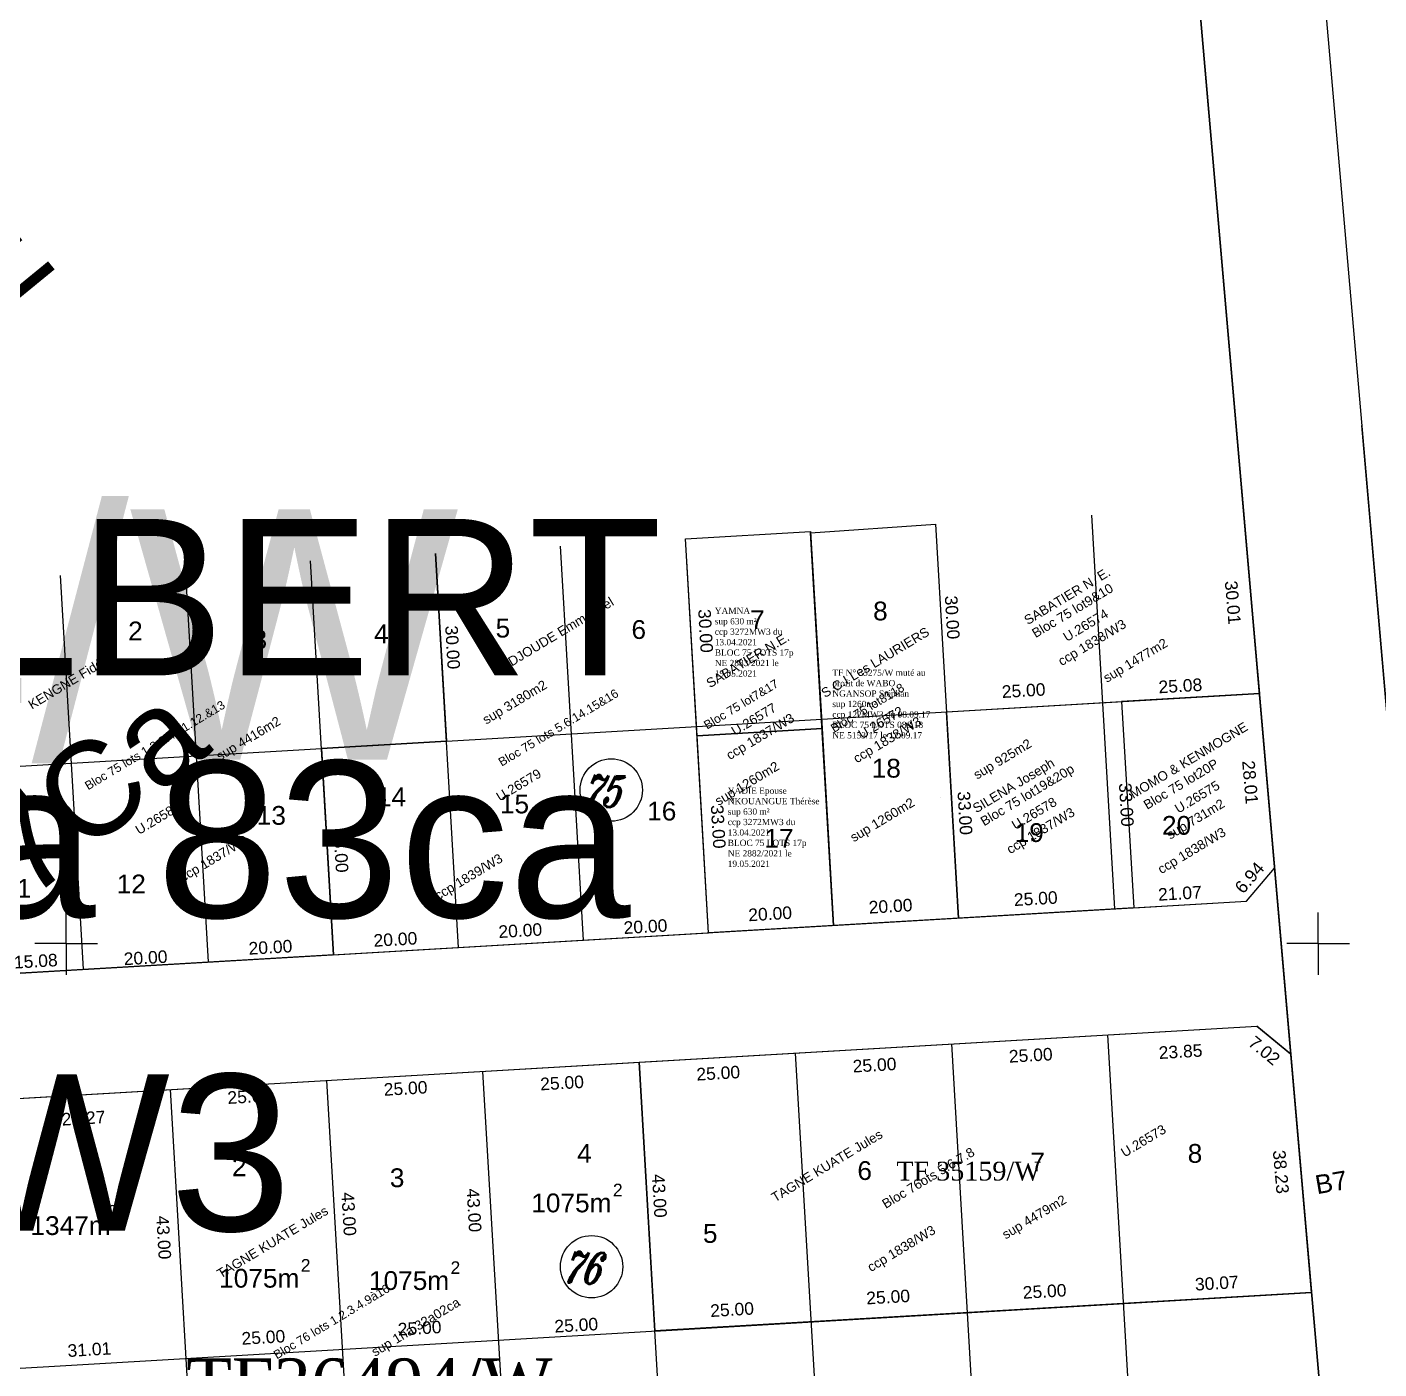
# Model space of a CAD drawing. Header units: millimetres. Extents: x 590121 to 927379, y 438565 to 1441738.
# Drawn here: x 924993.8 to 925209.7, y 1441032.1 to 1441246.4 of the extents above; entities that cross this region are included whole.
import ezdxf

# ---------------------------------------------------------------- set-up
doc = ezdxf.new("R2010")
doc.units = ezdxf.units.MM
doc.header["$LTSCALE"] = 10
for name, color, linetype in [('ECHANGEUR_PONT', 7, 'Continuous'), ('end maj 26 02 2021', 30, 'Continuous'), ('MAJ AVRIL 2021', 7, 'Continuous')]:
    doc.layers.add(name, color=color, linetype=linetype)
doc.styles.add('FONT2', font='romant.shx', dxfattribs={"width": 0.7, "oblique": 18, "height": 3})
doc.styles.get("Standard").update_dxf_attribs({"font": 'arial.ttf'})
doc.styles.add('Times 1.0', font='times.ttf', dxfattribs={"width": 0.99, "height": 1})

msp = doc.modelspace()

# ---------------------------------------------------------------- linework, layer by layer
at = {"layer": 'ECHANGEUR_PONT', "linetype": 'ByBlock', "lineweight": -3, "ltscale": 0.0014}
msp.add_line((925120.74, 1441134.36), (925122.58, 1441102.92), dxfattribs=at)
at = {"layer": 'end maj 26 02 2021', "linetype": 'ByBlock'}
for p, q in [((925156, 1441537), (925208.21, 1440937.99)), ((925213.51, 1441107.52), (925206.95, 1441182.76)), ((925138.86, 1441166.98), (925142.54, 1441104.08)), ((925102.61, 1441101.75), (925098.93, 1441164.64)), ((925188.37, 1441164.93), (925190.61, 1441139.95)), ((925059, 1441162.3), (925060.75, 1441132.35)), ((925140.62, 1441137.03), (925168.6, 1441138.66)), ((925190.61, 1441139.95), (925168.6, 1441138.66)), ((925168.6, 1441138.66), (925170.53, 1441105.72)), ((925142.54, 1441104.08), (925140.62, 1441137.03)), ((925060.75, 1441132.35), (925040.79, 1441131.19)), ((925040.79, 1441131.19), (925042.71, 1441098.24)), ((925188.53, 1441106.77), (925193.04, 1441112.05)), ((925170.53, 1441105.72), (925188.53, 1441106.77)), ((925142.54, 1441104.08), (925122.58, 1441102.92)), ((925170.53, 1441105.72), (925142.54, 1441104.08)), ((925042.71, 1441098.24), (925102.61, 1441101.75)), ((925122.58, 1441102.92), (925102.61, 1441101.75)), ((925042.71, 1441098.24), (924987.73, 1441095.02)), ((925190.22, 1441086.84), (925195.55, 1441082.42)), ((924989.64, 1441075.11), (925091.54, 1441081.07)), ((925091.54, 1441081.07), (925094.05, 1441038.11)), ((925094.05, 1441038.11), (925198.87, 1441044.27))]:
    msp.add_line(p, q, dxfattribs=at)
at = {"layer": 'end maj 26 02 2021', "color": 3, "linetype": 'ByBlock'}
for p, q in [((925156, 1441537), (925208.06, 1440938.65)), ((925091.54, 1441081.07), (925190.22, 1441086.84))]:
    msp.add_line(p, q, dxfattribs=at)
at = {"layer": 'end maj 26 02 2021', "color": 2, "linetype": 'ByBlock'}
msp.add_line((925197.29, 1441063.3), (925175.81, 1441309.67), dxfattribs=at)
at = {"layer": 'end maj 26 02 2021', "color": 7, "linetype": 'ByBlock', "lineweight": 25}
for p, q in [((925196.16, 1441306.56), (925213.51, 1441107.52)), ((925188.43, 1441164.88), (925193.04, 1441112.05)), ((925000, 1441100), (925000, 1441105)), ((925200, 1441100), (925200, 1441105)), ((925000, 1441100), (924995, 1441100)), ((925000, 1441100), (925005, 1441100)), ((925000, 1441100), (925000, 1441095)), ((925200, 1441100), (925195, 1441100)), ((925200, 1441100), (925205, 1441100)), ((925200, 1441100), (925200, 1441095)), ((925195.63, 1441082.36), (925202.08, 1441008.36))]:
    msp.add_line(p, q, dxfattribs=at)
at = {"layer": 'end maj 26 02 2021', "color": 7, "linetype": 'ByBlock', "ltscale": 14}
for p, q in [((925167.5, 1441105.54), (925163.82, 1441168.44)), ((925122.58, 1441102.92), (925118.9, 1441165.81)), ((925062.68, 1441099.41), (925059, 1441162.3)), ((925082.65, 1441100.58), (925078.97, 1441163.47)), ((925022.75, 1441097.07), (925019.07, 1441159.97)), ((925042.71, 1441098.24), (925039.03, 1441161.13)), ((925002.78, 1441095.91), (924999.1, 1441158.8)), ((924979.88, 1441127.62), (925190.61, 1441139.95)), ((924987.73, 1441095.02), (925188.53, 1441106.77)), ((924989.45, 1441075.09), (925190.22, 1441086.84)), ((925171.32, 1441001.59), (925166.41, 1441085.45)), ((925121.4, 1440998.67), (925116.5, 1441082.53)), ((925146.36, 1441000.13), (925141.46, 1441083.99)), ((925096.45, 1440997.21), (925091.54, 1441081.07)), ((925046.53, 1440994.29), (925041.63, 1441078.14)), ((925071.49, 1440995.75), (925066.58, 1441079.6)), ((925021.58, 1440992.83), (925016.67, 1441076.68)), ((924988.22, 1441031.95), (925198.95, 1441044.28))]:
    msp.add_line(p, q, dxfattribs=at)
at = {"layer": 'end maj 26 02 2021', "color": 7, "linetype": 'ByBlock'}
msp.add_line((925195.63, 1441082.36), (925190.22, 1441086.84), dxfattribs=at)
at = {"layer": 'end maj 26 02 2021', "color": 3, "linetype": 'ByBlock', "lineweight": -3, "ltscale": 0.0014, "flags": 128}
for points in [[(925138.86, 1441166.98), (925142.54, 1441104.08), (925122.58, 1441102.92), (925118.92, 1441165.64)], [(925190.22, 1441086.84), (925195.55, 1441082.42), (925198.87, 1441044.27), (925094.05, 1441038.14), (925091.54, 1441081.07)], [(925091.54, 1441081.07), (925094.05, 1441038.11), (925198.95, 1441044.28), (925202.01, 1441008.28), (925197.54, 1441003.12), (924996.77, 1440991.38), (924991.35, 1440996.05), (924984.92, 1441069.85), (924989.64, 1441075.11)]]:
    msp.add_lwpolyline(points, close=True, dxfattribs=at)
at = {"layer": 'end maj 26 02 2021', "color": 7, "linetype": 'ByBlock', "lineweight": 25}
for centre in [(925087.07, 1441124.54), (925083.93, 1441048.4)]:
    msp.add_circle(centre, 4.98, dxfattribs=at)
at = {"layer": 'end maj 26 02 2021', "color": 7, "linetype": 'ByBlock'}
msp.add_point((925197.81, 1441057.33), dxfattribs=at)
at = {"layer": 'MAJ AVRIL 2021', "linetype": 'ByBlock', "lineweight": -3, "ltscale": 0.0014, "flags": 128}
for points in [[(925118.9, 1441165.81), (925120.74, 1441134.36), (925100.77, 1441133.19), (925098.93, 1441164.64)], [(925120.74, 1441134.36), (925122.58, 1441102.92), (925102.61, 1441101.75), (925100.77, 1441133.19)]]:
    msp.add_lwpolyline(points, close=True, dxfattribs=at)

# ---------------------------------------------------------------- texts
at = {"layer": 'end maj 26 02 2021', "linetype": 'ByBlock'}
for s, height, rotation, p in [('Emmanuel & NGOMBE ', 15, 39.3336, (924829.55, 1441069.52)), ('SABATIER N. E.', 1.5, 31.0512, (925153.6, 1441150.86)), ('Bloc 75 lot9&10', 1.5, 31.0512, (925154.85, 1441148.78)), ('NDJOUDE Emmanuel', 1.5, 31.0512, (925069.88, 1441143.47)), (' ccp 1838/W3', 1.5, 31.0512, (925158.52, 1441144.01)), ('U.26574', 1.5, 31.0512, (925159.84, 1441148.17)), ('SABATIER N.E.', 1.5, 31.0512, (925102.83, 1441140.78)), ('S.C.I Les LAURIERS', 1.5, 31.0512, (925121.19, 1441139.21)), ('sup 1477m2', 1.5, 31.0512, (925166.24, 1441141.64)), ('KENGNE Fidéle', 1.5, 31.0512, (924994.52, 1441137.37)), ('sup 3180m2', 1.5, 31.0512, (925067.09, 1441134.96)), ('Bloc 75 lots 5.6.14.15&16', 1.3794, 31.0512, (925069.57, 1441128.26)), ('Bloc 75 lot7&17', 1.3794, 31.0512, (925102.38, 1441134.17)), ('Bloc 75 lot8118', 1.3794, 31.0512, (925122.66, 1441133.65)), ('Bloc 75 lots 1.2.3.4.11.12.&13', 1.3794, 31.0512, (925003.51, 1441124.48)), ('U.26577', 1.5, 31.0512, (925106.83, 1441133.16)), ('       25Ha 73a 07Ca', 15, 39.3336, (924878.59, 1441012.08)), ('sup 4416m2', 1.5, 31.0512, (925024.55, 1441129.17)), (' ccp 1837/W3', 1.5, 31.0512, (925105.51, 1441129)), ('U.26572', 1.5, 31.0512, (925127.12, 1441132.64)), (' ccp 1838/W3', 1.5, 31.0512, (925125.8, 1441128.48)), ('MOMO & KENMOGNE', 1.5, 31.0512, (925170.46, 1441123.09)), ('sup 925m2', 1.5, 31.0512, (925145.5, 1441126.18)), ('U.26579', 1.5, 31.0512, (925069.28, 1441122.65)), ('sup 1260m2', 1.5, 31.0512, (925104.19, 1441121.97)), ('SILENA Joseph', 1.5, 31.0512, (925145.38, 1441120.81)), ('Bloc 75 lot19&20p', 1.5, 31.0512, (925146.63, 1441118.73)), ('Bloc 75 lot20P', 1.5, 31.0512, (925172.67, 1441121.36)), ('U.26575', 1.5, 31.0512, (925177.66, 1441120.75)), ('U.26578', 1.5, 31.0512, (925151.62, 1441118.12)), ('U.26581', 1.5, 31.0512, (925011.64, 1441117.35)), ('sup 1260m2', 1.5, 31.0512, (925125.81, 1441116.17)), (' ccp 1837/W3', 1.5, 31.0512, (925150.3, 1441113.96)), ('sup 731m2', 1.5, 31.0512, (925176.34, 1441116.59)), (' ccp 1837/W3', 1.5, 31.0512, (925018.19, 1441109.52)), (' ccp 1838/W3', 1.5, 31.0512, (925174.44, 1441110.78)), (' ccp 1839/W3', 1.5, 31.0512, (925058.92, 1441106.58)), ('TAGNE KUATE Jules', 1.5, 31.0512, (925113.23, 1441058.67)), ('U.26573', 1.5, 31.0512, (925169.07, 1441065.83)), ('Bloc 76ots 5.6.7.8', 1.5, 31.0512, (925130.91, 1441057.63)), ('sup 4479m2', 1.5, 31.0512, (925150.07, 1441052.74)), ('TAGNE KUATE Jules', 1.5, 31.0512, (925024.67, 1441046.47)), (' ccp 1838/W3', 1.5, 31.0512, (925128.06, 1441047.22)), ('Bloc 76 lots 1.2.3.4.9à16', 1.3794, 31.0512, (925033.66, 1441033.58)), ('sup 1ha 32a02ca', 1.5, 31.0512, (925049.33, 1441034))]:
    msp.add_text(s, height=height, rotation=rotation, dxfattribs=at).set_placement(p)
at = {"layer": 'end maj 26 02 2021', "color": 1, "linetype": 'ByBlock'}
msp.add_text('T.F. 34494/W', height=40, dxfattribs=at).set_placement((924724.29, 1441129.36))
at = {"layer": 'end maj 26 02 2021', "color": 7, "linetype": 'ByBlock'}
for s, height, p in [('NGOMBE GILBERT ', 25, (924780.82, 1441142.83)), ('8', 3, (925128.9, 1441151.63)), ('2', 3, (925009.9, 1441148.44)), ('5', 3, (925068.6, 1441148.89)), ('6', 3, (925090.3, 1441148.67)), ('7', 3, (925109.26, 1441150.26)), ('3', 3, (925029.77, 1441147.07)), ('4', 3, (925049.18, 1441147.98)), ('SUP: 26ha 08a 83ca', 25, (924767.87, 1441104.17)), ('SUP: 26ha 08a 83ca', 25, (924767.87, 1441104.17)), ('SUP: 26ha 08a 83ca', 25, (924767.87, 1441104.17)), ('SUP: 26ha 08a 83ca', 25, (924767.87, 1441104.17)), ('18', 3, (925128.67, 1441126.52)), ('14', 3, (925049.64, 1441121.95)), ('15', 3, (925069.28, 1441120.81)), ('13', 3, (925030.45, 1441118.98)), ('16', 3, (925092.81, 1441119.67)), ('19', 3, (925151.51, 1441116.24)), ('20', 3, (925175.04, 1441117.39)), ('17', 3, (925111.54, 1441115.33)), ('11', 3, (924989.79, 1441107.34)), ('12', 3, (925008.07, 1441108.03)), ('C.C.P. 1444/W3', 25, (924783.68, 1441054.14)), ('C.C.P. 1444/W3', 25, (924783.68, 1441054.14)), ('C.C.P. 1444/W3', 25, (924783.68, 1441054.14)), ('C.C.P. 1444/W3', 25, (924783.68, 1441054.14)), ('4', 3, (925081.62, 1441065)), ('8', 3, (925179.15, 1441065)), ('2', 3, (925026.49, 1441062.86)), ('6', 3, (925126.39, 1441062.26)), ('7', 3, (925154.03, 1441063.63)), ('3', 3, (925051.7, 1441061.11)), ('1', 3, (925004.48, 1441058.88)), ('2', 2, (925087.34, 1441059.66)), ('1075m', 3, (925074.3, 1441057.09)), ('1347m', 3, (924994.3, 1441053.47)), ('2', 2, (925006.66, 1441056.26)), ('5', 3, (925101.72, 1441052.21)), ('1075m', 3, (925024.44, 1441045.06)), ('2', 2, (925037.48, 1441047.62)), ('1075m', 3, (925048.37, 1441044.69)), ('2', 2, (925061.4, 1441047.26))]:
    msp.add_text(s, height=height, dxfattribs=at).set_placement(p)
for s, height, rotation, p in [('30.01', 2, 274.9813, (925185.07, 1441157.88)), ('30.00', 2, 273.3488, (925140.35, 1441155.54)), ('30.00', 2, 273.3488, (925100.95, 1441153.38)), ('30.00', 2, 273.3488, (925060.54, 1441150.75)), ('28.01', 2, 274.9813, (925187.84, 1441129.17)), ('30.00', 0.05, 273.3488, (925139.66, 1441123.4)), ('33.00', 2, 273.3488, (925142.38, 1441124.28)), ('33.00', 2, 273.3488, (925102.97, 1441122.11)), ('6.94', 2, 49.4517, (925188.01, 1441107.83)), ('7.02', 2, 320.3683, (925188.66, 1441083.89)), ('23.85', 2, 3.3488, (925174.58, 1441081.57)), ('27.27', 2, 3.3488, (924999.34, 1441070.93)), ('38.23', 2, 274.9813, (925192.75, 1441066.94)), ('43.00', 2, 273.3488, (925063.96, 1441060.84)), ('43.00', 2, 273.3488, (925014.39, 1441056.5)), ('31.01', 2, 3.3488, (925000.28, 1441033.98))]:
    msp.add_text(s, height=height, rotation=rotation, dxfattribs=at).set_placement(p)
at = {"layer": 'end maj 26 02 2021', "color": 7, "linetype": 'ByBlock', "style": 'FONT2', "oblique": 18, "width": 0.7}
for s, p in [('75', (925082.2, 1441122.06)), ('76', (925079.07, 1441045.92))]:
    msp.add_text(s, height=5, rotation=357, dxfattribs=at).set_placement(p)
at = {"layer": 'end maj 26 02 2021', "color": 7, "linetype": 'ByBlock', "lineweight": 25}
msp.add_text('B7', height=3, rotation=9.8588, dxfattribs=at).set_placement((925199.8, 1441059.97))
at = {"layer": 'end maj 26 02 2021', "color": 1, "linetype": 'ByBlock', "lineweight": -3, "ltscale": 0.0014, "insert": (925122.39, 1441143.78), "char_height": 1, "width": 14.8863, "attachment_point": 1, "style": 'Times 1.0'}
msp.add_mtext('TF N° 35275/W muté au profit de WABO NGANSOP Stéphan\\Psup 1260m²\\Pccp 122MW3 du 08.09.17\\PBLOC 75 LOTS 08&18\\PNE 5153/17 le 12.09.17', dxfattribs=at)
at = {"layer": 'end maj 26 02 2021', "color": 7, "linetype": 'ByBlock', "char_height": 2, "attachment_point": 5}
for s, insert, rotation in [('\\A1;25.00', (925152.94, 1441140.42), 3.3488), ('\\A1;25.08', (925177.98, 1441141.17), 3.3488), ('\\A1;33.00', (925169.35, 1441122.18), 273.3488), ('\\A1;33.00', (925043.89, 1441114.84), 273.3488), ('\\A1;25.00', (925154.88, 1441107.19), 3.3488), ('\\A1;21.07', (925177.91, 1441108.03), 3.3488), ('\\A1;20.00', (925112.45, 1441104.76), 3.3488), ('\\A1;20.00', (925131.69, 1441105.98), 3.3488), ('\\A1;20.00', (925092.54, 1441102.72), 3.3488), ('\\A1;20.00', (925052.59, 1441100.68), 3.3488), ('\\A1;20.00', (925072.54, 1441102.08), 3.3488), ('\\A1;20.00', (925032.63, 1441099.42), 3.3488), ('\\A1;15.08', (924995.15, 1441097.2), 3.3488), ('\\A1;20.00', (925012.69, 1441097.74), 3.3488), ('\\A1;25.00', (925154.08, 1441082.17), 3.3488), ('\\A1;25.00', (925104.16, 1441079.31), 3.3488), ('\\A1;25.00', (925129.13, 1441080.6), 3.3488), ('\\A1;25.00', (925054.22, 1441076.88), 3.3488), ('\\A1;25.00', (925079.21, 1441077.75), 3.3488), ('\\A1;25.00', (925029.25, 1441075.58), 3.3488), ('\\A1;43.00', (925094.76, 1441059.72), 273.3488), ('\\A1;43.00', (925045.15, 1441056.81), 273.3488), ('\\A1;25.00', (925156.29, 1441044.46), 3.3488), ('\\A1;30.07', (925183.8, 1441045.77), 3.3488), ('\\A1;25.00', (925131.3, 1441043.56), 3.3488), ('\\A1;25.00', (925106.37, 1441041.55), 3.3488), ('\\A1;25.00', (925056.46, 1441038.59), 3.3488), ('\\A1;25.00', (925081.48, 1441039.06), 3.3488), ('\\A1;25.00', (925031.5, 1441037.12), 3.3488)]:
    msp.add_mtext(s, dxfattribs=dict(at, insert=insert, rotation=rotation))
at = {"layer": 'end maj 26 02 2021', "color": 150, "linetype": 'ByBlock', "lineweight": -3, "ltscale": 0.0014, "attachment_point": 1, "style": 'Times 1.0'}
for s, insert, char_height, width in [('{\\fTimes New Roman|b0|i0|c0|p0;\\C1;TF 35159/W}', (925132.62, 1441065.17), 3, 77.7803), ('{\\fTimes New Roman|b0|i0|c0|p0;\\C1;TF36494/W}', (925019.18, 1441033.76), 8, 90.7691)]:
    msp.add_mtext(s, dxfattribs=dict(at, insert=insert, char_height=char_height, width=width))
at = {"layer": 'MAJ AVRIL 2021', "linetype": 'ByBlock', "lineweight": -3, "ltscale": 0.0014, "char_height": 1, "width": 14.8863, "attachment_point": 1, "style": 'Times 1.0'}
for s, insert in [('YAMNA\\Psup 630 m²\\Pccp 3272MW3 du 13.04.2021\\PBLOC 75 LOTS 17p\\PNE 2883/2021 le 19.05.2021', (925103.61, 1441153.66)), ('YADIE Epouse NKOUANGUE Thérèse\\Psup 630 m²\\Pccp 3272MW3 du 13.04.2021\\PBLOC 75 LOTS 17p\\PNE 2882/2021 le 19.05.2021', (925105.68, 1441124.93))]:
    msp.add_mtext(s, dxfattribs=dict(at, insert=insert))

doc.saveas('drawing.dxf')
